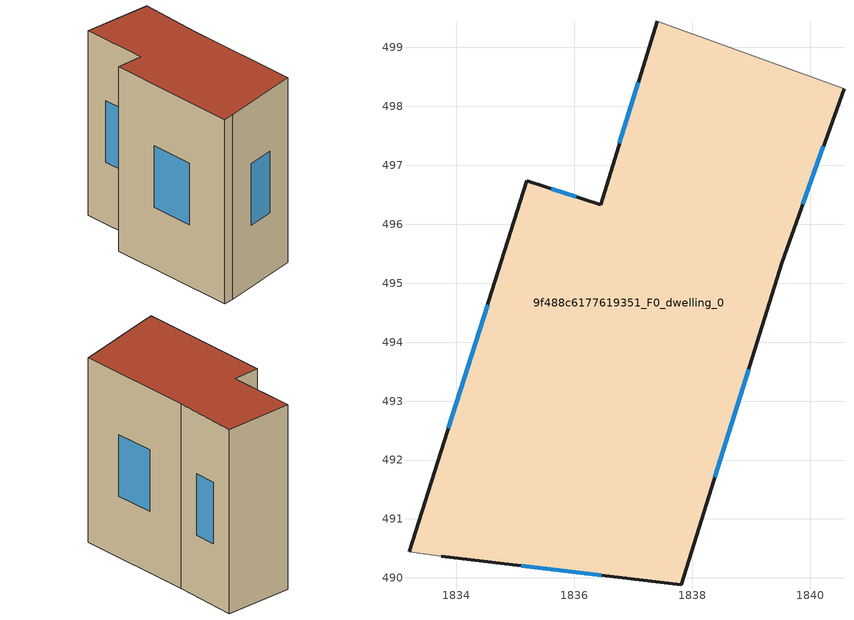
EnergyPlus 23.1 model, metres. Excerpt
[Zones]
9f488c6177619351_F0_dwelling_0
 floor ground (EU_floor_Construction): 1840.58,498.3 1839.53,495.37 1837.82,489.88 1833.75,490.37 1833.2,490.45 1835.2,496.74 1836.45,496.33 1837.41,499.44 z0
 wall outside (EU_wall_Construction): 1833.75,490.37 1837.82,489.88 1839.53,495.37 1840.58,498.3 / 1837.41,499.44 1836.45,496.33 1835.2,496.74 1833.2,490.45 z0:9
 wall adiabatic (EU_wall_Construction): 1840.58,498.3 1837.41,499.44 / 1833.2,490.45 1833.75,490.37 z0:9
 window (EU_Window_Construction): 1839.88,496.34 1840.23,497.32 / 1838.39,491.71 1838.96,493.54 / 1835.1,490.21 1836.46,490.04 / 1834.53,494.64 1833.86,492.54 / 1836.03,496.47 1835.61,496.6 / 1837.09,498.41 1836.77,497.37 z3:6
 roof outside (EU_roof_Construction): 1837.82,489.88 1839.53,495.37 1840.58,498.3 1837.41,499.44 1836.45,496.33 1835.2,496.74 1833.2,490.45 1833.75,490.37 z9
[Building]
EU S2 Campaign: North Axis=0; Terrain=City; Solar Distribution=FullExterior
[Site:Location]
Bologna: Latitude=44.5; Longitude=11.25; Time Zone=1; Elevation=37
[SizingPeriod:WeatherFileDays]
AnnualSizingPeriod: Begin Month=1; Begin Day of Month=1; End Month=12; End Day of Month=31; Day of Week for Start Day=Monday; Use Weather File Daylight Saving Period=No; Use Weather File Rain and Snow Indicators=No
[MATERIAL]
EU_InternalMass_Material: Roughness=MediumRough; Thickness=0.1; Conductivity=1; Density=1800; Specific Heat=900; Thermal Absorptance=0.9; Solar Absorptance=0.7; Visible Absorptance=0.7
[MATERIAL:NOMASS] Roughness=MediumRough; Thermal Absorptance=0.9; Solar Absorptance=0.7; Visible Absorptance=0.7
Name | Thermal Resistance
EU_wall_NoMass | 0.937881
EU_roof_NoMass | 0.548572
EU_floor_NoMass | 0.71348
[WINDOWMATERIAL:SIMPLEGLAZINGSYSTEM]
EU_Window_SimpleGlazing: UFactor=4.25633; Solar Heat Gain Coefficient=0.85; Visible Transmittance=0.85
[CONSTRUCTION]
EU_wall_Construction: EU_wall_NoMass
EU_roof_Construction: EU_roof_NoMass
EU_floor_Construction: EU_floor_NoMass
EU_Window_Construction: EU_Window_SimpleGlazing
EU_InternalMass_Construction: EU_InternalMass_Material
[ZONE]
9f488c6177619351_F0_dwelling_0: Type=1; Multiplier=1; Ceiling Height=autocalculate; Volume=347.871; Floor Area=autocalculate; Part of Total Floor Area=Yes
[INTERNALMASS]
9f488c6177619351_F0_dwelling_0_EU_InternalMass: Construction=EU_InternalMass_Construction; Zone or ZoneList=9f488c6177619351_F0_dwelling_0; Surface Area=38.6525
[OTHEREQUIPMENT]
EU_Step8_InternalGain_9f488c6177619351_F0_dwelling_0_f000: Fuel Type=Electricity; Zone or ZoneList or Space or SpaceList=9f488c6177619351_F0_dwelling_0; Schedule=EU_Step8_GainSchedule_9f488c6177619351_F0_dwelling_0_f000; Design Level Calculation Method=Watts/Area; Power per Zone Floor Area=1; Fraction Latent=0; Fraction Radiant=0; Fraction Lost=0; Carbon Dioxide Generation Rate=0; EndUse Subcategory=EU_Step8_InternalGains
[ZONEVENTILATION:DESIGNFLOWRATE]
EU_ConstantAir_9f488c6177619351_F0_dwelling_0: Zone or ZoneList or Space or SpaceList=9f488c6177619351_F0_dwelling_0; Schedule=EU_AlwaysOn; Design Flow Rate Calculation Method=AirChanges/Hour; Air Changes per Hour=0.687892; Ventilation Type=Natural; Fan Pressure Rise=0; Fan Total Efficiency=1; Constant Term Coefficient=1; Temperature Term Coefficient=0; Velocity Term Coefficient=0; Velocity Squared Term Coefficient=0; Minimum Indoor Temperature=-100; Maximum Indoor Temperature=100; Delta Temperature=-100; Minimum Outdoor Temperature=-100; Maximum Outdoor Temperature=100; Maximum Wind Speed=40
[HVACTEMPLATE:THERMOSTAT]
EU_HeatOnly_9f488c6177619351_F0_dwelling_0: Constant Heating Setpoint=20; Constant Cooling Setpoint=50
[HVACTEMPLATE:ZONE:IDEALLOADSAIRSYSTEM]
9f488c6177619351_F0_dwelling_0: Template Thermostat=EU_HeatOnly_9f488c6177619351_F0_dwelling_0; System Availability Schedule=EU_AlwaysOn; Maximum Heating Supply Air Temperature=50; Minimum Cooling Supply Air Temperature=13; Maximum Heating Supply Air Humidity Ratio=0.0156; Minimum Cooling Supply Air Humidity Ratio=0.0077; Heating Limit=NoLimit; Cooling Limit=NoLimit; Heating Availability Schedule=EU_AlwaysOn; Cooling Availability Schedule=EU_CoolingOff; Dehumidification Control Type=ConstantSensibleHeatRatio; Cooling Sensible Heat Ratio=0.7; Dehumidification Setpoint=60; Humidification Control Type=None; Humidification Setpoint=30; Outdoor Air Method=None; Outdoor Air Flow Rate per Person=0.00944; Outdoor Air Flow Rate per Zone Floor Area=0; Outdoor Air Flow Rate per Zone=0; Demand Controlled Ventilation Type=None; Outdoor Air Economizer Type=NoEconomizer; Heat Recovery Type=None; Sensible Heat Recovery Effectiveness=0.7; Latent Heat Recovery Effectiveness=0.65
[SIZING:ZONE]
9f488c6177619351_F0_dwelling_0: Zone Cooling Design Supply Air Temperature Input Method=SupplyAirTemperature; Zone Cooling Design Supply Air Temperature=13; Zone Heating Design Supply Air Temperature Input Method=SupplyAirTemperature; Zone Heating Design Supply Air Temperature=50; Zone Cooling Design Supply Air Humidity Ratio=0.008; Zone Heating Design Supply Air Humidity Ratio=0.008; Cooling Design Air Flow Method=DesignDay; Cooling Design Air Flow Rate=0; Cooling Minimum Air Flow per Zone Floor Area=0.000762; Cooling Minimum Air Flow=0; Cooling Minimum Air Flow Fraction=0.2; Heating Design Air Flow Method=DesignDay; Heating Design Air Flow Rate=0; Heating Maximum Air Flow per Zone Floor Area=0.002032; Heating Maximum Air Flow=0.141576; Heating Maximum Air Flow Fraction=0.3; Account for Dedicated Outdoor Air System=No; Dedicated Outdoor Air System Control Strategy=NeutralSupplyAir; Dedicated Outdoor Air Low Setpoint Temperature for Design=autosize; Dedicated Outdoor Air High Setpoint Temperature for Design=autosize; Zone Load Sizing Method=Sensible Load Only No Latent Load; Zone Latent Cooling Design Supply Air Humidity Ratio Input Method=HumidityRatioDifference; Zone Cooling Design Supply Air Humidity Ratio Difference=0.005; Zone Latent Heating Design Supply Air Humidity Ratio Input Method=HumidityRatioDifference; Zone Humidification Design Supply Air Humidity Ratio Difference=0.005
[SCHEDULE:CONSTANT]
Name | Hourly Value
EU_AlwaysOn | 1
EU_CoolingOff | 0
[SCHEDULE:FILE]
EU_Step8_GainSchedule_9f488c6177619351_F0_dwelling_0_f000: File=../../schedules/9f488c6177619351/9f488c6177619351_F0_dwelling_0_f000_gain.csv; Column Number=1; Rows to Skip at Top=0; Number of Hours of Data=8760; Column Separator=Comma; Interpolate to Timestep=No; Minutes per Item=60; Adjust Schedule for Daylight Savings=Yes
